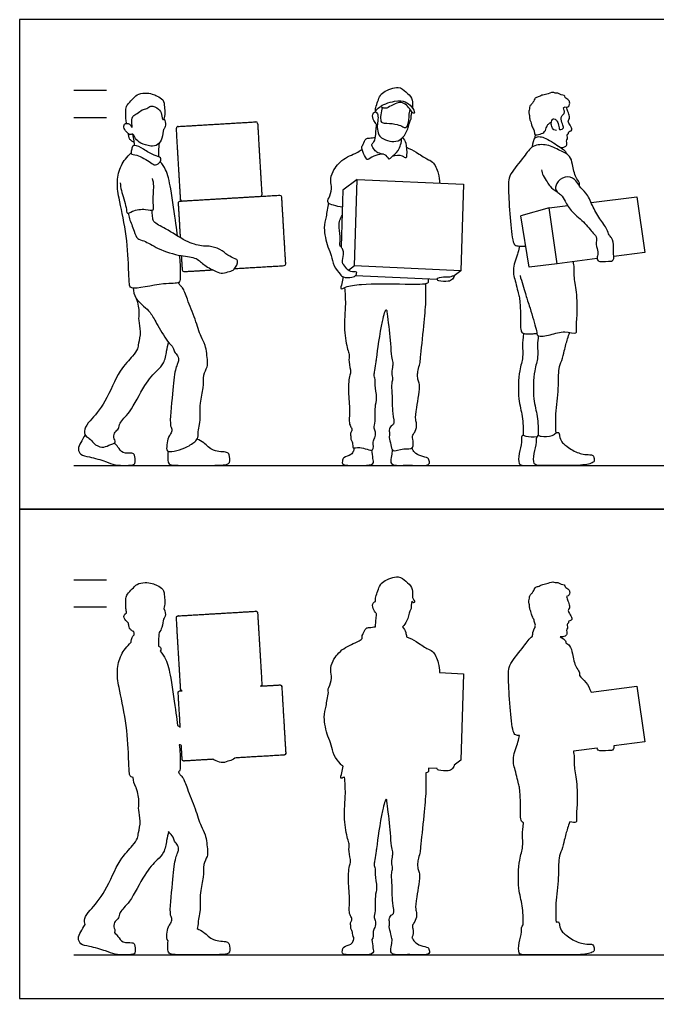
# Model space of a CAD drawing. Header units: millimetres. Extents: x 10.5 to 30.4, y -4.5 to 5.4.
# Drawn here: x 10.521 to 13.499, y 0.799 to 5.371 of the extents above; entities that cross this region are included whole.
import ezdxf

# ---------------------------------------------------------------- set-up
doc = ezdxf.new("R2010")
doc.units = ezdxf.units.MM
for name, color, linetype, true_color in [('AG-DIAGRAM', 7, 'Continuous', 0xfecc66), ('AG-GUIDE', 7, 'Continuous', 0xcccccc), ('AG-OUTLINE', 7, 'Continuous', 0x8000ff), ('AG-PEOPLE', 7, 'Continuous', 0x66ccff), ('X-VPRT', 6, 'Continuous', 0xff00ff)]:
    doc.layers.add(name, color=color, linetype=linetype, true_color=true_color)

msp = doc.modelspace()

# ---------------------------------------------------------------- linework, layer by layer
at = {"layer": 'AG-DIAGRAM'}
for p, q in [((10.7748, 3.2884), (16.3628, 3.2884)), ((10.7748, 1.0024), (16.3628, 1.0024))]:
    msp.add_line(p, q, dxfattribs=at)
at = {"layer": 'AG-GUIDE'}
for p, q in [((10.7748, 4.914), (10.9272, 4.914)), ((10.7748, 2.628), (10.9272, 2.628))]:
    msp.add_line(p, q, dxfattribs=at)
for points in [[(10.7748, 5.041), (10.9272, 5.041)], [(10.7748, 2.755), (10.9272, 2.755)]]:
    msp.add_lwpolyline(points, dxfattribs=at)
at = {"layer": 'AG-OUTLINE'}
for points in [[(12.4812, 2.3211), (12.5941, 2.3159), (12.5811, 1.9122)], [(13.1898, 2.2303), (13.4037, 2.2575), (13.4412, 1.997), (13.2955, 1.9785)], [(13.2181, 1.9686), (13.1069, 1.9545)], [(12.4702, 1.8731), (12.4308, 1.8749)], [(12.5811, 1.9122), (12.5497, 1.8882)]]:
    msp.add_lwpolyline(points, dxfattribs=at)
for points, knots in [([(12.1824, 2.6539), (12.1825, 2.659), (12.1816, 2.6689), (12.2011, 2.7278), (12.2178, 2.7483), (12.2922, 2.78), (12.3228, 2.747), (12.3568, 2.7219), (12.355, 2.6858), (12.3556, 2.6766), (12.3554, 2.6721)], [0, 0, 0, 0, 0.224619, 0.659963, 0.975731, 1.45643, 1.821722, 2.186097, 2.511573, 2.723525, 2.723525, 2.723525, 2.723525]), ([(12.9292, 2.5469), (12.9257, 2.549), (12.9262, 2.5584), (12.9203, 2.5745), (12.9102, 2.5934), (12.9095, 2.6075), (12.901, 2.6213), (12.9019, 2.6425), (12.8974, 2.6565), (12.9024, 2.6688), (12.9029, 2.6808), (12.912, 2.6911), (12.9209, 2.6994), (12.9271, 2.7208), (12.9432, 2.7225), (12.9601, 2.7335), (12.9818, 2.7344), (13.0103, 2.7485), (13.0205, 2.7403), (13.039, 2.7428), (13.0492, 2.7324), (13.0659, 2.7335), (13.0668, 2.7198), (13.0865, 2.7109), (13.0918, 2.6953), (13.0871, 2.6801), (13.0746, 2.6766)], [-9.550388, -9.550388, -9.550388, -9.550388, -9.362671, -9.114136, -8.844473, -8.628545, -8.398583, -8.130758, -7.909315, -7.702854, -7.502457, -7.293238, -7.084693, -6.824429, -6.601848, -6.346291, -6.066969, -5.750737, -5.553231, -5.313388, -5.09416, -4.879589, -4.689342, -4.429533, -4.196399, -3.942998, -3.942998, -3.942998, -3.942998]), ([(11.02, 2.6003), (11.019, 2.6072), (11.0175, 2.6201), (11.0147, 2.6685), (11.023, 2.6883), (11.0478, 2.7116), (11.0669, 2.7368), (11.1068, 2.7438), (11.1402, 2.7388), (11.1634, 2.7278), (11.1944, 2.7134), (11.1972, 2.6763), (11.2003, 2.649), (11.1973, 2.6292), (11.1951, 2.6198)], [0, 0, 0, 0, 0.300628, 0.749859, 1.057713, 1.43279, 1.801598, 2.209822, 2.590545, 2.926721, 3.292949, 3.677727, 4.029059, 4.384108, 4.384108, 4.384108, 4.384108]), ([(12.1824, 2.535), (12.1842, 2.5467), (12.1846, 2.5738), (12.1889, 2.5934), (12.1859, 2.5975), (12.1725, 2.6136), (12.1667, 2.6415), (12.1756, 2.6518), (12.1824, 2.6539)], [1.721546, 1.721546, 1.721546, 1.721546, 2.060499, 2.327925, 2.44793, 2.71551, 3.032665, 3.260838, 3.260838, 3.260838, 3.260838]), ([(12.3526, 2.655), (12.3515, 2.6469), (12.3492, 2.6379), (12.3507, 2.6205), (12.3418, 2.6081), (12.3388, 2.5844), (12.3248, 2.5527), (12.3092, 2.5341)], [-7.029898, -7.029898, -7.029898, -7.029898, -6.806454, -6.563924, -6.341502, -6.054571, -5.623113, -5.623113, -5.623113, -5.623113]), ([(12.3554, 2.6721), (12.3613, 2.6635), (12.3677, 2.6496), (12.3595, 2.6462), (12.3556, 2.6508), (12.3526, 2.655)], [-2.1631633, -2.1631633, -2.1631633, -2.1631633, -1.9063406, -1.780747, -1.6069098, -1.6069098, -1.6069098, -1.6069098]), ([(13.0746, 2.6766), (13.0758, 2.673), (13.0781, 2.6656), (13.0859, 2.6444), (13.0911, 2.6236), (13.0832, 2.6148), (13.0826, 2.6062), (13.0945, 2.5861), (13.101, 2.5759), (13.0983, 2.5633), (13.0835, 2.5637), (13.0855, 2.5528), (13.0792, 2.5501), (13.0769, 2.5413), (13.0812, 2.5285), (13.072, 2.5181), (13.0795, 2.504), (13.0691, 2.4893), (13.0529, 2.487), (13.0454, 2.4885)], [-3.490205, -3.490205, -3.490205, -3.490205, -3.297459, -3.02189, -2.761604, -2.58075, -2.420733, -2.145944, -1.94232, -1.762352, -1.570264, -1.409886, -1.273737, -1.108785, -0.904931, -0.707574, -0.497089, -0.274529, 0, 0, 0, 0]), ([(11.1951, 2.6198), (11.2009, 2.6067), (11.2049, 2.5828), (11.1895, 2.5729), (11.1888, 2.5347), (11.178, 2.5141), (11.1723, 2.5078)], [-5.627315, -5.627315, -5.627315, -5.627315, -5.228795, -4.934364, -4.465732, -4.148618, -4.148618, -4.148618, -4.148618]), ([(11.03, 2.5513), (11.0198, 2.5622), (11.0047, 2.5745), (11.008, 2.5924), (11.02, 2.6003)], [-2.1331502, -2.1331502, -2.1331502, -2.1331502, -1.6328809, -1.200698, -1.200698, -1.200698, -1.200698]), ([(11.0548, 2.5132), (11.0443, 2.5152), (11.0416, 2.523), (11.0347, 2.5235), (11.032, 2.5349), (11.0299, 2.5455), (11.03, 2.5513)], [0, 0, 0, 0, 0.258208, 0.44756, 0.704176, 1.038087, 1.038087, 1.038087, 1.038087]), ([(12.1201, 2.4796), (12.1191, 2.4932), (12.126, 2.5019), (12.1367, 2.5317), (12.1552, 2.5307), (12.1732, 2.5346), (12.1824, 2.535)], [1.403136, 1.403136, 1.403136, 1.403136, 1.661388, 1.987606, 2.234627, 2.560096, 2.560096, 2.560096, 2.560096]), ([(12.3092, 2.5341), (12.3153, 2.5264), (12.3235, 2.5168), (12.3269, 2.4962), (12.3276, 2.4889)], [0, 0, 0, 0, 0.3108873, 0.4656525, 0.4656525, 0.4656525, 0.4656525]), ([(12.9161, 2.4907), (12.9162, 2.494), (12.9166, 2.4998), (12.9209, 2.5244), (12.9289, 2.5325)], [0, 0, 0, 0, 0.1803875, 0.5044614, 0.5044614, 0.5044614, 0.5044614]), ([(12.9289, 2.5325), (12.929, 2.535), (12.9292, 2.5388), (12.9293, 2.5445), (12.9292, 2.5469)], [0, 0, 0, 0, 0.1587927, 0.2688976, 0.2688976, 0.2688976, 0.2688976]), ([(11.0412, 2.4628), (11.0411, 2.4662), (11.0442, 2.4776), (11.0461, 2.4881), (11.0552, 2.4971)], [1.651094, 1.651094, 1.651094, 1.651094, 1.9113179, 2.3058598, 2.3058598, 2.3058598, 2.3058598]), ([(11.1723, 2.5078), (11.171, 2.496), (11.1694, 2.4722), (11.1696, 2.4539), (11.17, 2.4448)], [0, 0, 0, 0, 0.3942972, 0.7389431, 0.7389431, 0.7389431, 0.7389431]), ([(11.9635, 2.2285), (11.9586, 2.2363), (11.9656, 2.2533), (11.9833, 2.2954), (11.9701, 2.3331), (11.982, 2.3797), (12.0286, 2.4382), (12.1016, 2.4642), (12.1138, 2.4751), (12.1201, 2.4796)], [0.630974, 0.630974, 0.630974, 0.630974, 0.897472, 1.289361, 1.648304, 2.037784, 2.543423, 3.046596, 3.326443, 3.326443, 3.326443, 3.326443]), ([(12.3276, 2.4889), (12.3431, 2.4818), (12.3729, 2.4684), (12.4217, 2.4313), (12.4529, 2.4254), (12.4793, 2.3658), (12.4816, 2.3365), (12.4812, 2.3211)], [0, 0, 0, 0, 0.410184, 0.849282, 1.162374, 1.602682, 1.992412, 1.992412, 1.992412, 1.992412]), ([(12.8557, 2.0275), (12.849, 2.0276), (12.8352, 2.0279), (12.8215, 2.0506), (12.8099, 2.1621), (12.8032, 2.2857), (12.8035, 2.3278), (12.8109, 2.368), (12.8767, 2.4414), (12.9004, 2.4808), (12.9161, 2.4907)], [-6.187845, -6.187845, -6.187845, -6.187845, -5.958276, -5.695505, -5.085535, -4.434541, -4.076117, -3.724892, -3.151949, -2.719565, -2.719565, -2.719565, -2.719565]), ([(13.0454, 2.4885), (13.0568, 2.4809), (13.0713, 2.4719), (13.0717, 2.4631), (13.0721, 2.4597)], [1.4339018, 1.4339018, 1.4339018, 1.4339018, 1.7482652, 1.9315762, 1.9315762, 1.9315762, 1.9315762]), ([(11.0512, 1.8312), (11.0358, 1.8353), (11.032, 1.8551), (11.03, 1.9357), (11.0207, 2.0953), (10.9842, 2.248), (10.9729, 2.3287), (10.9909, 2.4054), (11.0215, 2.4432), (11.0412, 2.4628)], [2.560984, 2.560984, 2.560984, 2.560984, 2.87723, 3.46451, 4.330162, 5.173617, 5.771689, 6.350982, 6.902474, 6.902474, 6.902474, 6.902474]), ([(11.17, 2.4448), (11.1739, 2.4432), (11.1828, 2.4379), (11.1817, 2.427), (11.1778, 2.421)], [3.5484705, 3.5484705, 3.5484705, 3.5484705, 3.6963505, 3.9628766, 3.9628766, 3.9628766, 3.9628766]), ([(13.0721, 2.4597), (13.0787, 2.4557), (13.0959, 2.4428), (13.1018, 2.4087), (13.115, 2.3471), (13.136, 2.3269), (13.1354, 2.3137), (13.1349, 2.3081)], [-1.53468, -1.53468, -1.53468, -1.53468, -1.351206, -0.987117, -0.533485, -0.234865, 0, 0, 0, 0]), ([(11.1778, 2.421), (11.1873, 2.4093), (11.2077, 2.3821), (11.2292, 2.295), (11.251, 2.1317), (11.2559, 2.0935), (11.2583, 2.074)], [-2.424803, -2.424803, -2.424803, -2.424803, -1.981239, -1.349959, -0.505359, 0, 0, 0, 0]), ([(13.1349, 2.3081), (13.1437, 2.297), (13.1677, 2.279), (13.1825, 2.2466), (13.1898, 2.2303)], [1.9330975, 1.9330975, 1.9330975, 1.9330975, 2.3199162, 2.6941651, 2.6941651, 2.6941651, 2.6941651]), ([(12.0323, 1.8836), (12.0259, 1.8862), (12.0175, 1.8968), (11.9855, 1.9345), (11.9786, 1.9847), (11.9572, 2.0227), (11.9376, 2.1144), (11.953, 2.1625), (11.9593, 2.2071), (11.9635, 2.2285)], [-2.848254, -2.848254, -2.848254, -2.848254, -2.601263, -2.20497, -1.803662, -1.419391, -0.877281, -0.463517, 0, 0, 0, 0]), ([(12.8733, 1.62), (12.87, 1.6213), (12.8583, 1.6304), (12.8611, 1.695), (12.8581, 1.7486), (12.8552, 1.7869), (12.8526, 1.7967), (12.8339, 1.8696), (12.8199, 1.9219), (12.8494, 1.9964), (12.8532, 2.0171), (12.8557, 2.0275)], [-3.310418, -3.310418, -3.310418, -3.310418, -3.174175, -2.713161, -2.265065, -1.931998, -1.744474, -1.264613, -0.81905, -0.324727, 0, 0, 0, 0]), ([(11.2667, 1.9843), (11.2683, 1.9698), (11.2709, 1.9425), (11.2711, 1.8798), (11.2698, 1.8615), (11.2634, 1.8571)], [0, 0, 0, 0, 0.443399, 0.974308, 1.282001, 1.282001, 1.282001, 1.282001]), ([(11.276, 1.9826), (11.2757, 1.9827), (11.2727, 1.9832), (11.2696, 1.9838), (11.2667, 1.9843)], [-2.90601864, -2.90601864, -2.90601864, -2.90601864, -2.9009815, -2.84401242, -2.84401242, -2.84401242, -2.84401242]), ([(13.2955, 1.9785), (13.2957, 1.9721), (13.2949, 1.9564), (13.2702, 1.9576), (13.222, 1.952), (13.2182, 1.9647), (13.2181, 1.9686)], [5.1048681, 5.1048681, 5.1048681, 5.1048681, 5.2701233, 5.5509567, 5.9474592, 6.0955393, 6.0955393, 6.0955393, 6.0955393]), ([(11.5257, 1.9222), (11.5166, 1.9124), (11.5013, 1.9108), (11.4679, 1.8963), (11.4468, 1.9057), (11.4292, 1.9136), (11.4239, 1.9161)], [-5.553216, -5.553216, -5.553216, -5.553216, -5.216074, -4.825393, -4.445268, -4.289681, -4.289681, -4.289681, -4.289681]), ([(13.1069, 1.9545), (13.1086, 1.945), (13.1119, 1.9251), (13.1086, 1.8854), (13.1251, 1.811), (13.126, 1.7083), (13.1191, 1.6462), (13.1248, 1.6178), (13.1027, 1.6216), (13.0898, 1.6236)], [-5.857366, -5.857366, -5.857366, -5.857366, -5.549976, -5.197141, -4.696743, -4.104871, -3.647467, -3.39504, -3.130821, -3.130821, -3.130821, -3.130821]), ([(12.0383, 1.833), (12.0303, 1.8295), (12.0158, 1.8223), (12.0274, 1.8553), (12.0297, 1.8732), (12.0323, 1.8836)], [-0.8319903, -0.8319903, -0.8319903, -0.8319903, -0.6052577, -0.3241896, 0, 0, 0, 0]), ([(12.4308, 1.8749), (12.4313, 1.8711), (12.4299, 1.8636), (12.4302, 1.8559), (12.4222, 1.8532), (12.4177, 1.8523)], [-3.1422522, -3.1422522, -3.1422522, -3.1422522, -2.9480219, -2.7841715, -2.6670281, -2.6670281, -2.6670281, -2.6670281]), ([(12.5497, 1.8882), (12.5515, 1.8861), (12.5412, 1.8693), (12.5237, 1.8602), (12.4796, 1.862), (12.469, 1.8703), (12.4702, 1.8731)], [-1.077579, -1.077579, -1.077579, -1.077579, -0.840443, -0.570658, -0.190216, 0, 0, 0, 0]), ([(11.0657, 1.7832), (11.0652, 1.7842), (11.0561, 1.7991), (11.0525, 1.8156), (11.0512, 1.8312)], [-0.4817827, -0.4817827, -0.4817827, -0.4817827, -0.4516825, 0, 0, 0, 0]), ([(11.2634, 1.8571), (11.2654, 1.8523), (11.2703, 1.842), (11.2858, 1.8326), (11.3047, 1.7734), (11.3422, 1.6883), (11.3653, 1.6037), (11.3911, 1.5675), (11.3988, 1.4896), (11.3992, 1.4627), (11.375, 1.4234), (11.3831, 1.3632), (11.3597, 1.2965), (11.3676, 1.2041), (11.3529, 1.1716), (11.3553, 1.1429), (11.3499, 1.1258)], [-15.816882, -15.816882, -15.816882, -15.816882, -15.551874, -15.28437, -14.775402, -14.105143, -13.48876, -13.03423, -12.457624, -12.106932, -11.67593, -11.163933, -10.591696, -9.97153, -9.569711, -9.16677, -9.16677, -9.16677, -9.16677]), ([(12.0823, 1.0843), (12.0754, 1.0894), (12.0781, 1.1105), (12.0669, 1.121), (12.0678, 1.1396), (12.065, 1.1562), (12.0763, 1.1677), (12.0674, 1.1819), (12.0577, 1.2024), (12.0643, 1.2526), (12.0554, 1.3324), (12.0575, 1.418), (12.0708, 1.4374), (12.0551, 1.4862), (12.0628, 1.5212), (12.0503, 1.5472), (12.0325, 1.6396), (12.0452, 1.7563), (12.0403, 1.8077), (12.0383, 1.833)], [-6.138081, -6.138081, -6.138081, -6.138081, -5.860301, -5.63608, -5.393562, -5.15899, -4.949272, -4.731557, -4.462858, -4.06386, -3.523691, -3.00006, -2.731008, -2.331118, -1.990679, -1.694936, -1.14093, -0.505338, 0, 0, 0, 0]), ([(12.4177, 1.8523), (12.4187, 1.8243), (12.4193, 1.7652), (12.409, 1.659), (12.3938, 1.5095), (12.3909, 1.4795), (12.3807, 1.4473), (12.3788, 1.425), (12.3802, 1.3989), (12.3946, 1.3809), (12.3743, 1.2724), (12.3681, 1.2182), (12.3771, 1.1963), (12.3717, 1.1622), (12.3546, 1.1446), (12.3566, 1.1265), (12.3615, 1.0947), (12.3524, 1.0843)], [-24.602984, -24.602984, -24.602984, -24.602984, -24.074223, -23.45512, -22.756475, -22.43666, -22.115128, -21.83503, -21.554933, -21.291086, -20.690132, -20.25641, -19.987732, -19.657642, -19.38433, -19.135863, -18.776135, -18.776135, -18.776135, -18.776135]), ([(10.8275, 1.1439), (10.8238, 1.1513), (10.8218, 1.178), (10.8524, 1.2138), (10.9253, 1.2956), (10.9829, 1.4493), (11.0486, 1.5088), (11.0731, 1.5468), (11.0754, 1.5739), (11.0893, 1.6285), (11.0734, 1.6778), (11.0802, 1.715), (11.0753, 1.7469), (11.0696, 1.7713), (11.0657, 1.7832)], [-5.642099, -5.642099, -5.642099, -5.642099, -5.327866, -4.884347, -4.204782, -3.461491, -2.854651, -2.43879, -2.104929, -1.624053, -1.156321, -0.764885, -0.398402, 0, 0, 0, 0]), ([(12.2611, 1.0752), (12.257, 1.0803), (12.2563, 1.103), (12.2444, 1.1321), (12.2504, 1.1492), (12.2447, 1.1676), (12.2533, 1.1898), (12.2738, 1.1932), (12.2594, 1.2501), (12.2618, 1.3358), (12.2553, 1.3846), (12.2657, 1.4064), (12.256, 1.4355), (12.2636, 1.4662), (12.2646, 1.4838), (12.2541, 1.5144), (12.2551, 1.5733), (12.2394, 1.689), (12.2346, 1.7471), (12.2106, 1.6688), (12.1881, 1.5067), (12.1864, 1.4892), (12.181, 1.446), (12.1742, 1.4262), (12.1829, 1.4038), (12.179, 1.3775), (12.1925, 1.3162), (12.1784, 1.2764), (12.1852, 1.2098), (12.1725, 1.1777), (12.1856, 1.1586), (12.1809, 1.1293), (12.1681, 1.1143), (12.1763, 1.0808), (12.1653, 1.0741)], [-17.994752, -17.994752, -17.994752, -17.994752, -17.73717, -17.401218, -17.167562, -16.919535, -16.653985, -16.438819, -16.033009, -15.47791, -15.082538, -14.816417, -14.505355, -14.184973, -13.946803, -13.638731, -13.189434, -12.54294, -12.215607, -11.782709, -11.030958, -10.768725, -10.40348, -10.136002, -9.872022, -9.573441, -9.128626, -8.745214, -8.279957, -7.953777, -7.693516, -7.395895, -7.131479, -6.78722, -6.78722, -6.78722, -6.78722]), ([(12.8731, 1.143), (12.8733, 1.1726), (12.8713, 1.2343), (12.8467, 1.3111), (12.851, 1.4459), (12.8744, 1.5048), (12.8676, 1.5638), (12.8715, 1.5934), (12.8733, 1.62)], [-2.989988, -2.989988, -2.989988, -2.989988, -2.450858, -1.926149, -1.270212, -0.810623, -0.383596, 0, 0, 0, 0]), ([(13.0898, 1.6236), (13.0831, 1.6051), (13.0714, 1.567), (13.065, 1.5391), (13.0532, 1.4911), (13.0358, 1.4541), (13.0399, 1.3597), (13.0223, 1.2448), (13.0245, 1.1847), (13.0259, 1.1549)], [-3.224866, -3.224866, -3.224866, -3.224866, -2.785217, -2.470098, -2.079989, -1.715108, -1.166666, -0.541844, 0, 0, 0, 0]), ([(11.2157, 1.5791), (11.2134, 1.5649), (11.2072, 1.5377), (11.1978, 1.4778), (11.1614, 1.4457), (11.1018, 1.3829), (11.0403, 1.2478), (10.9862, 1.2054), (10.986, 1.1733), (10.9656, 1.1606), (10.9564, 1.1339), (10.9688, 1.1176), (10.9637, 1.1078)], [-11.980376, -11.980376, -11.980376, -11.980376, -11.545771, -11.046732, -10.596857, -9.983195, -9.272382, -8.741874, -8.400928, -8.092446, -7.756525, -7.441405, -7.441405, -7.441405, -7.441405]), ([(11.2153, 1.0683), (11.2058, 1.0757), (11.2089, 1.1003), (11.2133, 1.134), (11.2265, 1.1485), (11.2355, 1.1705), (11.2181, 1.1895), (11.2368, 1.3408), (11.2447, 1.4432), (11.2563, 1.4735), (11.2645, 1.4904), (11.2614, 1.5162), (11.242, 1.5327), (11.2397, 1.5547), (11.225, 1.5681), (11.2157, 1.5791)], [-7.694257, -7.694257, -7.694257, -7.694257, -7.338389, -6.941891, -6.646509, -6.348142, -6.046398, -5.236978, -4.535564, -4.178702, -3.898268, -3.570391, -3.242413, -2.941208, -2.568349, -2.568349, -2.568349, -2.568349]), ([(10.9637, 1.1078), (10.9689, 1.1013), (10.9808, 1.0899), (11.0009, 1.0556), (11.0449, 1.0625), (11.0603, 1.0526), (11.0606, 1.019), (11.0589, 1.0041), (11.0152, 1.0028), (10.9651, 1.0032), (10.9235, 1.0221), (10.849, 1.0436), (10.8045, 1.0485), (10.791, 1.0809), (10.8063, 1.1103), (10.8191, 1.1334), (10.8275, 1.1439)], [-5.398779, -5.398779, -5.398779, -5.398779, -5.0731, -4.684318, -4.27454, -4.019372, -3.653292, -3.43065, -3.028197, -2.561129, -2.118782, -1.54304, -1.119727, -0.778864, -0.412873, 0, 0, 0, 0]), ([(12.9415, 1.003), (12.9364, 1.0029), (12.9052, 1.0029), (12.8744, 1.001), (12.8482, 1.0086), (12.8529, 1.0612), (12.8671, 1.107), (12.8634, 1.1352), (12.8731, 1.143)], [-8.790922, -8.790922, -8.790922, -8.790922, -8.704725, -8.244159, -7.973014, -7.54793, -7.092913, -6.757565, -6.757565, -6.757565, -6.757565]), ([(13.0259, 1.1549), (13.0298, 1.1572), (13.0401, 1.1597), (13.0414, 1.1403), (13.0514, 1.1116), (13.0607, 1.1051), (13.0974, 1.0733), (13.15, 1.0533), (13.182, 1.053), (13.2006, 1.0522), (13.2058, 1.0296), (13.2012, 1.0129), (13.1356, 0.9991), (12.9998, 1.0045), (12.9545, 1.0016), (12.9415, 1.003)], [-5.864267, -5.864267, -5.864267, -5.864267, -5.670488, -5.43943, -5.12588, -4.934477, -4.544599, -4.105446, -3.783876, -3.559353, -3.304873, -3.085278, -2.641005, -1.95373, -1.528622, -1.528622, -1.528622, -1.528622]), ([(11.3499, 1.1258), (11.3608, 1.1204), (11.3842, 1.1106), (11.4209, 1.0646), (11.489, 1.0677), (11.5009, 1.0542), (11.5081, 1.0097), (11.4668, 1.003), (11.3827, 1.0031), (11.2524, 1.0022), (11.2163, 1.0063), (11.2123, 1.0341), (11.2124, 1.0568), (11.2153, 1.0683)], [-4.882903, -4.882903, -4.882903, -4.882903, -4.484973, -3.988352, -3.471007, -3.20612, -2.822723, -2.456001, -1.828164, -1.065691, -0.708245, -0.39219, 0, 0, 0, 0]), ([(12.1653, 1.0741), (12.1685, 1.0613), (12.1696, 1.0365), (12.1782, 1.0058), (12.1228, 1.0019), (12.0462, 1.0018), (12.0262, 1.0082), (12.0286, 1.0234), (12.0311, 1.0434), (12.0714, 1.0491), (12.0797, 1.0697), (12.0821, 1.0794), (12.0823, 1.0843)], [-3.050913, -3.050913, -3.050913, -3.050913, -2.69064, -2.417701, -2.030144, -1.532595, -1.257052, -1.057193, -0.819879, -0.475978, -0.218771, 0, 0, 0, 0]), ([(12.3524, 1.0843), (12.3555, 1.0765), (12.3646, 1.061), (12.3921, 1.0452), (12.428, 1.039), (12.4324, 1.0298), (12.4442, 0.9965), (12.3388, 1.0071), (12.2764, 0.9997), (12.2495, 1.0132), (12.2586, 1.049), (12.2596, 1.0661), (12.2611, 1.0752)], [-3.314781, -3.314781, -3.314781, -3.314781, -3.028056, -2.700876, -2.367919, -2.187175, -1.921202, -1.37878, -0.906477, -0.625363, -0.300377, 0, 0, 0, 0])]:
    msp.add_open_spline(points, degree=3, knots=knots, dxfattribs=at)
for points, weights, knots in [([(11.2799, 2.2364), (11.2733, 2.2373), (11.2729, 2.244), (11.263, 2.4107), (11.2531, 2.5775), (11.2526, 2.5855), (11.2606, 2.586), (11.4422, 2.5968), (11.6238, 2.6076), (11.6318, 2.6081), (11.6323, 2.6001), (11.6422, 2.4333), (11.6522, 2.2665)], [0.935929608385, 0.743718433538, 1, 1, 1, 0.707106781187, 1, 1, 1, 0.707106781187, 1, 1, 1], [1.642999, 1.642999, 1.642999, 1.690928, 1.690928, 3.142883, 3.142883, 3.197659, 3.197659, 4.779035, 4.779035, 4.833811, 4.833811, 6.285766, 6.285766, 6.285766]), ([(11.6461, 2.2582), (11.6914, 2.2608), (11.7366, 2.2635), (11.7447, 2.264), (11.7451, 2.256), (11.7544, 2.1002), (11.7637, 1.9444), (11.7641, 1.9364), (11.7561, 1.9359), (11.6409, 1.9291), (11.5257, 1.9222)], [1, 1, 1, 0.707106781187, 1, 1, 1, 0.707106781187, 1, 1, 1], [-3.95109, -3.95109, -3.95109, -3.556866, -3.556866, -3.50209, -3.50209, -2.145531, -2.145531, -2.090755, -2.090755, -1.087709, -1.087709, -1.087709]), ([(11.271, 2.0664), (11.2662, 2.1468), (11.2614, 2.2272), (11.261, 2.2352), (11.269, 2.2357), (11.2744, 2.236), (11.2799, 2.2364)], [1, 1, 1, 0.707106781187, 1, 1, 1], [-6.3476376, -6.3476376, -6.3476376, -5.647621, -5.647621, -5.5928454, -5.5928454, -5.5451577, -5.5451577, -5.5451577]), ([(11.4239, 1.9161), (11.3562, 1.9121), (11.2885, 1.9081), (11.2805, 1.9076), (11.28, 1.9156), (11.278, 1.9491), (11.276, 1.9826)], [1, 1, 1, 0.707106781187, 1, 1, 1], [-7.6483677, -7.6483677, -7.6483677, -7.058956, -7.058956, -7.0041804, -7.0041804, -6.7125061, -6.7125061, -6.7125061])]:
    msp.add_rational_spline(points, weights, degree=2, knots=knots, dxfattribs=at)
for points in [[(11.0552, 2.4971), (11.0553, 2.5025), (11.0552, 2.5076), (11.0548, 2.5132)], [(11.2583, 2.074), (11.2625, 2.0714), (11.2668, 2.0689), (11.271, 2.0664)]]:
    msp.add_open_spline(points, degree=3, dxfattribs=at)
msp.add_rational_spline([(11.6522, 2.2665), (11.6526, 2.2599), (11.6461, 2.2582)], [1, 0.743718433538, 0.935929608385], degree=2, dxfattribs=at)
at = {"layer": 'AG-PEOPLE'}
for points in [[(12.0971, 4.6248), (12.0303, 4.5737)], [(12.0303, 4.5737), (12.0218, 4.3094)], [(13.1898, 4.5163), (13.4037, 4.5435), (13.4412, 4.283), (13.2955, 4.2645)], [(12.9937, 4.4913), (12.8611, 4.455)], [(13.2181, 4.2546), (13.0312, 4.2308), (12.9937, 4.4913), (13.0807, 4.5024)], [(13.0312, 4.2308), (12.8999, 4.2141), (12.8611, 4.455)], [(12.0841, 4.221), (12.0564, 4.1998)], [(12.09, 4.1766), (12.4702, 4.1591)], [(12.5811, 4.1982), (12.5497, 4.1742)]]:
    msp.add_lwpolyline(points, dxfattribs=at)
msp.add_lwpolyline([(12.0841, 4.221), (12.0971, 4.6248), (12.5941, 4.6019), (12.5811, 4.1982)], close=True, dxfattribs=at)
for centre, start, end in [((11.6243, 4.8856), 3.4052, 93.4052), ((11.2611, 4.864), 93.4052, 183.4052), ((11.2809, 4.5305), 183.4052, 273.4052), ((11.6442, 4.5521), 273.4052, 3.4052), ((11.7371, 4.5415), 3.4052, 93.4052), ((11.2694, 4.5137), 93.4052, 183.4052), ((11.7557, 4.2299), 273.4052, 3.4052), ((11.288, 4.2021), 183.4052, 273.4052)]:
    msp.add_arc(centre, 0.00802, start, end, dxfattribs=at)
for points, knots in [([(12.1824, 4.9399), (12.1825, 4.945), (12.1816, 4.9549), (12.2011, 5.0138), (12.2178, 5.0343), (12.2922, 5.066), (12.3228, 5.033), (12.3568, 5.0079), (12.355, 4.9718), (12.3556, 4.9626), (12.3554, 4.9581)], [0, 0, 0, 0, 0.224619, 0.659963, 0.975731, 1.45643, 1.821722, 2.186097, 2.511573, 2.723525, 2.723525, 2.723525, 2.723525]), ([(13.0288, 4.8531), (13.0242, 4.8532), (13.0139, 4.8552), (13.004, 4.872), (13.0026, 4.8926), (13.0079, 4.9052), (13.0165, 4.9093), (13.0269, 4.9038), (13.0345, 4.8916), (13.041, 4.8673), (13.0397, 4.8557), (13.0488, 4.859), (13.0596, 4.8606), (13.0615, 4.8701), (13.0517, 4.8892), (13.0475, 4.922), (13.066, 4.93), (13.065, 4.9472), (13.0602, 4.9582), (13.0645, 4.9653), (13.0848, 4.9585), (13.0918, 4.9813), (13.0865, 4.9969), (13.0668, 5.0058), (13.0659, 5.0195), (13.0492, 5.0184), (13.039, 5.0288), (13.0205, 5.0263), (13.0103, 5.0345), (12.9818, 5.0204), (12.9601, 5.0195), (12.9432, 5.0085), (12.9271, 5.0068), (12.9209, 4.9854), (12.912, 4.9771), (12.9029, 4.9668), (12.9024, 4.9548), (12.8974, 4.9425), (12.9019, 4.9285), (12.901, 4.9073), (12.9095, 4.8935), (12.9102, 4.8794), (12.9203, 4.8605), (12.9262, 4.8444), (12.9254, 4.8289), (12.9532, 4.8367), (12.9755, 4.8448), (12.9814, 4.8714), (12.9896, 4.8834), (12.999, 4.8905), (13.004, 4.893)], [0, 0, 0, 0, 0.213255, 0.458007, 0.718631, 0.923064, 1.08518, 1.26772, 1.487766, 1.780013, 1.945729, 2.099089, 2.284203, 2.43705, 2.70556, 3.020787, 3.250441, 3.473494, 3.669764, 3.804726, 4.039194, 4.287377, 4.515711, 4.77017, 4.9565, 5.166653, 5.381367, 5.616272, 5.809711, 6.119432, 6.393003, 6.643298, 6.861296, 7.116202, 7.320452, 7.525364, 7.721634, 7.923845, 8.140728, 8.403038, 8.628266, 8.839748, 9.103859, 9.347277, 9.531129, 9.808119, 10.090624, 10.373866, 10.593912, 10.828292, 10.828292, 10.828292, 10.828292]), ([(11.02, 4.8863), (11.019, 4.8932), (11.0175, 4.9061), (11.0147, 4.9545), (11.023, 4.9743), (11.0478, 4.9976), (11.0669, 5.0228), (11.1068, 5.0298), (11.1402, 5.0248), (11.1634, 5.0138), (11.1944, 4.9994), (11.1972, 4.9623), (11.2003, 4.935), (11.1973, 4.9152), (11.1951, 4.9058)], [0, 0, 0, 0, 0.300628, 0.749859, 1.057713, 1.43279, 1.801598, 2.209822, 2.590545, 2.926721, 3.292949, 3.677727, 4.029059, 4.384108, 4.384108, 4.384108, 4.384108]), ([(12.2075, 4.9658), (12.207, 4.9635), (12.2171, 4.9604), (12.2304, 4.9533), (12.257, 4.9702), (12.3113, 4.9966), (12.3488, 4.9471), (12.3587, 4.9318), (12.3686, 4.936), (12.3512, 4.9687), (12.3211, 4.9896), (12.2776, 4.9963), (12.2088, 4.972), (12.2075, 4.9658)], [0, 0, 0, 0, 0.177624, 0.394882, 0.706914, 1.126587, 1.551309, 1.780747, 1.906341, 2.227303, 2.574124, 2.97608, 3.452371, 3.452371, 3.452371, 3.452371]), ([(11.0498, 4.9182), (11.0444, 4.9101), (11.044, 4.8866), (11.0487, 4.8593), (11.0351, 4.8857), (11.0213, 4.887), (11.0092, 4.8844), (11.0047, 4.8605), (11.0256, 4.8436), (11.034, 4.8309), (11.0519, 4.8407), (11.0612, 4.813), (11.0856, 4.792), (11.1326, 4.7776), (11.1673, 4.7831), (11.1888, 4.8161), (11.1895, 4.8589), (11.2049, 4.8688), (11.1997, 4.8994), (11.1954, 4.9078), (11.187, 4.8999), (11.1857, 4.9321), (11.1731, 4.955), (11.133, 4.9739), (11.1168, 4.9536), (11.0914, 4.9523), (11.0715, 4.9307), (11.0543, 4.9251), (11.0498, 4.9182)], [0, 0, 0, 0, 0.389769, 0.651747, 0.93485, 1.180667, 1.392883, 1.684819, 2.022748, 2.260697, 2.503584, 2.82019, 3.199699, 3.657565, 4.031785, 4.431784, 4.850248, 5.11316, 5.469018, 5.641938, 5.789259, 6.114465, 6.472132, 6.875688, 7.181863, 7.501025, 7.852777, 8.181513, 8.181513, 8.181513, 8.181513]), ([(12.2465, 4.7189), (12.2415, 4.7272), (12.2294, 4.7443), (12.1911, 4.7454), (12.1798, 4.7627), (12.1602, 4.7848), (12.1739, 4.7977), (12.1841, 4.8148), (12.1842, 4.8582), (12.1889, 4.8794), (12.1859, 4.8835), (12.1725, 4.8996), (12.1667, 4.9275), (12.1783, 4.941), (12.189, 4.9393), (12.197, 4.9194), (12.1914, 4.8891), (12.1902, 4.8599), (12.1993, 4.8214), (12.2391, 4.8054), (12.2795, 4.7974), (12.3174, 4.8218), (12.3388, 4.8704), (12.3418, 4.8941), (12.3507, 4.9065), (12.3492, 4.9239), (12.3515, 4.9329), (12.3526, 4.941)], [0, 0, 0, 0, 0.308651, 0.64299, 0.904384, 1.191655, 1.408474, 1.663865, 2.04663, 2.303113, 2.418208, 2.674839, 2.979016, 3.197853, 3.359262, 3.608212, 3.926709, 4.240949, 4.582944, 4.94641, 5.306396, 5.676826, 6.09181, 6.367786, 6.581716, 6.814985, 7.029898, 7.029898, 7.029898, 7.029898]), ([(12.1824, 4.9399), (12.1836, 4.9431), (12.1857, 4.9498), (12.1993, 4.9623), (12.2075, 4.9658)], [0, 0, 0, 0, 0.1830295, 0.47798, 0.47798, 0.47798, 0.47798]), ([(12.2155, 4.9605), (12.2114, 4.9498), (12.2065, 4.929), (12.206, 4.8961), (12.2144, 4.8886), (12.2377, 4.887), (12.2849, 4.8838), (12.3093, 4.8711), (12.3239, 4.8637), (12.3336, 4.8763), (12.3393, 4.9009), (12.3395, 4.9234), (12.3423, 4.9406), (12.3444, 4.9524)], [0, 0, 0, 0, 0.336388, 0.653007, 0.822221, 1.091944, 1.491565, 1.796157, 2.003023, 2.206929, 2.495413, 2.770667, 3.061799, 3.061799, 3.061799, 3.061799]), ([(13.0454, 4.7745), (13.0529, 4.773), (13.0691, 4.7753), (13.0795, 4.79), (13.072, 4.8041), (13.0812, 4.8145), (13.0769, 4.8273), (13.0792, 4.8361), (13.0855, 4.8388), (13.0835, 4.8497), (13.0983, 4.8493), (13.101, 4.8619), (13.0945, 4.8721), (13.0826, 4.8922), (13.0832, 4.9008), (13.0911, 4.9096), (13.0859, 4.9304), (13.0781, 4.9516), (13.0758, 4.959), (13.0746, 4.9626)], [0, 0, 0, 0, 0.274529, 0.497089, 0.707574, 0.904931, 1.108785, 1.273737, 1.409886, 1.570264, 1.762352, 1.94232, 2.145944, 2.420733, 2.58075, 2.761604, 3.02189, 3.297459, 3.490205, 3.490205, 3.490205, 3.490205]), ([(11.0548, 4.7992), (11.0443, 4.8012), (11.0416, 4.809), (11.0347, 4.8095), (11.032, 4.8209), (11.0299, 4.8315), (11.03, 4.8373)], [0, 0, 0, 0, 0.258208, 0.44756, 0.704176, 1.038087, 1.038087, 1.038087, 1.038087]), ([(11.0481, 4.8356), (11.0511, 4.8255), (11.055, 4.8047), (11.0553, 4.7903), (11.0552, 4.7831)], [0, 0, 0, 0, 0.3703801, 0.6768852, 0.6768852, 0.6768852, 0.6768852]), ([(12.2208, 4.742), (12.2087, 4.7422), (12.1854, 4.7404), (12.153, 4.7207), (12.1431, 4.7143), (12.1313, 4.7367), (12.1145, 4.7735), (12.126, 4.7879), (12.1367, 4.8177), (12.1552, 4.8167), (12.1732, 4.8206), (12.1824, 4.821)], [0, 0, 0, 0, 0.345567, 0.693876, 0.856474, 1.125543, 1.484676, 1.724727, 2.027954, 2.257565, 2.560096, 2.560096, 2.560096, 2.560096]), ([(12.2465, 4.7189), (12.2507, 4.7228), (12.2588, 4.7316), (12.2944, 4.758), (12.3043, 4.7966), (12.3049, 4.8161)], [0, 0, 0, 0, 0.237123, 0.606755, 1.0442, 1.0442, 1.0442, 1.0442]), ([(12.3092, 4.8201), (12.3153, 4.8124), (12.3283, 4.7972), (12.3295, 4.7413), (12.3263, 4.7197), (12.3088, 4.7389), (12.2755, 4.7371), (12.26, 4.7316)], [0, 0, 0, 0, 0.310887, 0.74145, 0.954288, 1.191997, 1.594661, 1.594661, 1.594661, 1.594661]), ([(12.9161, 4.7767), (12.9182, 4.7951), (12.9247, 4.8322), (12.9832, 4.819), (13.0413, 4.7763), (13.0713, 4.758), (13.0717, 4.7491), (13.0721, 4.7457)], [0, 0, 0, 0, 0.378107, 0.81624, 1.373662, 1.729383, 1.931576, 1.931576, 1.931576, 1.931576]), ([(12.9289, 4.8185), (12.929, 4.821), (12.9292, 4.8248), (12.9293, 4.8305), (12.9292, 4.8329)], [0, 0, 0, 0, 0.1587927, 0.2688976, 0.2688976, 0.2688976, 0.2688976]), ([(11.1778, 4.707), (11.1729, 4.6994), (11.1538, 4.6876), (11.1315, 4.7052), (11.0692, 4.7427), (11.0377, 4.7404), (11.044, 4.7622), (11.047, 4.7791), (11.0602, 4.7874), (11.1028, 4.7653), (11.1436, 4.7361), (11.1834, 4.7299), (11.1817, 4.713), (11.1778, 4.707)], [0, 0, 0, 0, 0.335254, 0.649801, 1.214605, 1.587596, 1.845727, 2.140822, 2.375678, 2.813875, 3.32184, 3.69635, 3.962877, 3.962877, 3.962877, 3.962877]), ([(11.1723, 4.7938), (11.171, 4.782), (11.1694, 4.7582), (11.1696, 4.7399), (11.17, 4.7308)], [0, 0, 0, 0, 0.3942972, 0.7389431, 0.7389431, 0.7389431, 0.7389431]), ([(12.0278, 4.4955), (12.014, 4.4962), (11.9896, 4.5027), (11.9553, 4.5142), (11.9656, 4.5393), (11.9833, 4.5814), (11.9701, 4.6191), (11.982, 4.6657), (12.0286, 4.7242), (12.1016, 4.7502), (12.1138, 4.7611), (12.1201, 4.7656)], [0, 0, 0, 0, 0.367884, 0.676757, 0.938728, 1.323961, 1.676807, 2.059672, 2.556723, 3.051349, 3.326443, 3.326443, 3.326443, 3.326443]), ([(12.3276, 4.7749), (12.3431, 4.7678), (12.3729, 4.7544), (12.4217, 4.7173), (12.4529, 4.7114), (12.4793, 4.6518), (12.4816, 4.6225), (12.4812, 4.6071)], [0, 0, 0, 0, 0.410184, 0.849282, 1.162374, 1.602682, 1.992412, 1.992412, 1.992412, 1.992412]), ([(13.1349, 4.5941), (13.1354, 4.5997), (13.136, 4.6129), (13.115, 4.6331), (13.1018, 4.6947), (13.0946, 4.7367), (13.0422, 4.7603), (12.9864, 4.7901), (12.9124, 4.7871), (12.8783, 4.7291), (12.8109, 4.654), (12.8035, 4.6138), (12.8032, 4.5717), (12.8099, 4.4481), (12.8215, 4.3366), (12.8356, 4.3133), (12.8592, 4.3138), (12.8754, 4.3128), (12.8839, 4.3133)], [0, 0, 0, 0, 0.234865, 0.533485, 0.987117, 1.351206, 1.764732, 2.229207, 2.687491, 3.151949, 3.724892, 4.076117, 4.434541, 5.085535, 5.695505, 5.958276, 6.219669, 6.508409, 6.508409, 6.508409, 6.508409]), ([(11.2667, 4.2703), (11.2683, 4.2558), (11.2709, 4.2285), (11.2711, 4.1658), (11.2689, 4.1351), (11.1913, 4.1451), (11.0392, 4.1034), (11.032, 4.1411), (11.03, 4.2217), (11.0207, 4.3813), (10.9842, 4.534), (10.9729, 4.6147), (10.9909, 4.6914), (11.0215, 4.7292), (11.0412, 4.7488)], [0, 0, 0, 0, 0.436017, 0.958088, 1.260658, 1.822105, 2.626433, 2.937912, 3.516338, 4.36894, 5.19968, 5.788736, 6.359296, 6.902474, 6.902474, 6.902474, 6.902474]), ([(11.2583, 4.36), (11.2559, 4.3795), (11.251, 4.4177), (11.2292, 4.581), (11.2077, 4.6681), (11.1873, 4.6953), (11.1778, 4.707)], [0, 0, 0, 0, 0.505359, 1.349959, 1.981239, 2.424803, 2.424803, 2.424803, 2.424803]), ([(12.9577, 4.6698), (12.9594, 4.6605), (12.9638, 4.642), (12.9853, 4.613), (12.9965, 4.5918), (13.0188, 4.5732), (13.0312, 4.5666)], [0, 0, 0, 0, 0.305857, 0.642869, 0.927803, 1.299012, 1.299012, 1.299012, 1.299012]), ([(10.991, 4.609), (10.9923, 4.5968), (10.9934, 4.5728), (11.0204, 4.4982), (11.0202, 4.4583), (11.0506, 4.4808), (11.1061, 4.4892), (11.1526, 4.4734), (11.1405, 4.5188), (11.1506, 4.594), (11.1444, 4.6176), (11.142, 4.6295)], [0, 0, 0, 0, 0.400478, 0.996983, 1.343819, 1.675606, 2.19262, 2.581827, 2.958881, 3.542307, 3.940912, 3.940912, 3.940912, 3.940912]), ([(13.0506, 4.5512), (13.0455, 4.5563), (13.0337, 4.562), (13.0198, 4.5806), (13.0309, 4.6197), (13.0811, 4.6459), (13.1222, 4.6194), (13.1336, 4.5906), (13.1708, 4.5627), (13.1951, 4.5017), (13.227, 4.4414), (13.2654, 4.3945), (13.2711, 4.3644), (13.2888, 4.3535), (13.2971, 4.309), (13.2918, 4.2882), (13.3002, 4.2421), (13.2702, 4.2436), (13.2166, 4.2374), (13.2181, 4.2636), (13.2242, 4.2875), (13.2096, 4.3188), (13.2185, 4.3571), (13.1998, 4.3701), (13.162, 4.4236), (13.0998, 4.4694), (13.0692, 4.521), (13.0571, 4.5447), (13.0506, 4.5512)], [0, 0, 0, 0, 0.256313, 0.513308, 0.857042, 1.264208, 1.637825, 1.951153, 2.328795, 2.790921, 3.273869, 3.716954, 4.01618, 4.265366, 4.633368, 4.922593, 5.270123, 5.550957, 5.947459, 6.188163, 6.471419, 6.808861, 7.142737, 7.369089, 7.837298, 8.354389, 8.795446, 9.126774, 9.126774, 9.126774, 9.126774]), ([(11.0284, 4.4666), (11.03, 4.458), (11.0326, 4.4407), (11.0568, 4.3841), (11.0681, 4.3439), (11.1055, 4.34), (11.1682, 4.2969), (11.2724, 4.265), (11.3477, 4.2624), (11.3829, 4.2206), (11.4383, 4.1954), (11.4679, 4.1823), (11.5013, 4.1968), (11.5257, 4.1994), (11.5458, 4.2468), (11.5254, 4.2538), (11.4908, 4.2699), (11.4593, 4.3011), (11.4053, 4.3146), (11.3695, 4.3112), (11.2922, 4.3348), (11.2086, 4.3942), (11.1426, 4.4226), (11.1429, 4.4518), (11.1394, 4.471), (11.1393, 4.4807)], [0, 0, 0, 0, 0.336904, 0.855594, 1.263507, 1.630229, 2.202478, 2.900982, 3.457531, 3.930624, 4.440627, 4.809413, 5.188439, 5.515524, 5.93956, 6.19977, 6.603867, 7.049378, 7.525743, 7.919047, 8.497431, 9.189005, 9.718814, 10.04212, 10.398344, 10.398344, 10.398344, 10.398344]), ([(11.9635, 4.5145), (11.9593, 4.4931), (11.953, 4.4485), (11.9376, 4.4004), (11.9572, 4.3087), (11.9786, 4.2707), (11.9855, 4.2205), (12.0178, 4.1825), (12.0307, 4.1661), (12.0731, 4.1645), (12.0928, 4.1759), (12.0986, 4.1978), (12.063, 4.1881), (12.0444, 4.2143), (12.0227, 4.2358), (12.037, 4.2732), (12.0314, 4.2966), (12.021, 4.3114), (12.015, 4.3143), (12.0208, 4.3626), (12.0093, 4.4107), (12.018, 4.4402), (12.0235, 4.4508), (12.0265, 4.4555)], [0, 0, 0, 0, 0.463517, 0.877281, 1.419391, 1.803662, 2.20497, 2.601263, 2.858245, 3.216383, 3.490525, 3.695884, 3.990352, 4.307, 4.60994, 4.954945, 5.231002, 5.471399, 5.739966, 6.049472, 6.451319, 6.763809, 6.999162, 6.999162, 6.999162, 6.999162]), ([(12.8557, 4.3135), (12.8532, 4.3031), (12.8494, 4.2824), (12.8199, 4.2079), (12.8339, 4.1556), (12.8526, 4.0827), (12.8552, 4.0729), (12.8581, 4.0346), (12.8611, 3.981), (12.8579, 3.9089), (12.8834, 3.9028), (12.9189, 3.9041), (12.9306, 3.9046), (12.9367, 3.905)], [0, 0, 0, 0, 0.324727, 0.81905, 1.264613, 1.744474, 1.931998, 2.265065, 2.713161, 3.174175, 3.431196, 3.770591, 4.014554, 4.014554, 4.014554, 4.014554]), ([(12.8577, 4.1751), (12.8657, 4.147), (12.883, 4.089), (12.8998, 4.0378), (12.9314, 3.9374), (12.9364, 3.9067), (12.9395, 3.8886), (13.0047, 3.8977), (13.0611, 3.9198), (13.1257, 3.8995), (13.1191, 3.9322), (13.126, 3.9943), (13.1251, 4.097), (13.1086, 4.1714), (13.1119, 4.2111), (13.1086, 4.231), (13.1069, 4.2405)], [0, 0, 0, 0, 0.535595, 0.978263, 1.560883, 1.879437, 2.073895, 2.504458, 2.985673, 3.39504, 3.647467, 4.104871, 4.696743, 5.197141, 5.549976, 5.857366, 5.857366, 5.857366, 5.857366]), ([(12.0323, 4.1696), (12.0297, 4.1592), (12.0274, 4.1413), (12.0151, 4.1064), (12.0493, 4.1266), (12.1233, 4.1384), (12.3089, 4.1361), (12.4305, 4.1343), (12.4299, 4.1496), (12.4313, 4.1571), (12.4308, 4.1609)], [0, 0, 0, 0, 0.32419, 0.605258, 0.877963, 1.377227, 2.194222, 2.784171, 2.948022, 3.142252, 3.142252, 3.142252, 3.142252]), ([(12.4702, 4.1591), (12.469, 4.1563), (12.4796, 4.148), (12.5237, 4.1462), (12.5412, 4.1553), (12.5569, 4.1808), (12.5259, 4.1662), (12.5038, 4.1741), (12.4724, 4.164), (12.4702, 4.1591)], [0, 0, 0, 0, 0.190216, 0.570658, 0.840443, 1.077579, 1.338972, 1.646331, 1.971605, 1.971605, 1.971605, 1.971605]), ([(11.0512, 4.1172), (11.0525, 4.1016), (11.0595, 4.0696), (11.0998, 4.0321), (11.1333, 4.0034), (11.1604, 3.9521), (11.2075, 3.869), (11.2395, 3.8418), (11.242, 3.8187), (11.2614, 3.8022), (11.2645, 3.7764), (11.2563, 3.7595), (11.2447, 3.7292), (11.2368, 3.6268), (11.2181, 3.4755), (11.2355, 3.4565), (11.2265, 3.4345), (11.2133, 3.42), (11.2089, 3.3863), (11.2043, 3.3495), (11.2458, 3.356), (11.2928, 3.3671), (11.3392, 3.398), (11.3563, 3.4172), (11.3529, 3.4576), (11.3676, 3.4901), (11.3597, 3.5825), (11.3831, 3.6492), (11.375, 3.7094), (11.3992, 3.7487), (11.3988, 3.7756), (11.3911, 3.8535), (11.3653, 3.8897), (11.3422, 3.9743), (11.3047, 4.0594), (11.2858, 4.1186), (11.2703, 4.128), (11.2654, 4.1383), (11.2634, 4.1431)], [0, 0, 0, 0, 0.451683, 0.932628, 1.364053, 1.869507, 2.518879, 2.935616, 3.232304, 3.555363, 3.878321, 4.15455, 4.50606, 5.196954, 5.994234, 6.291452, 6.585344, 6.876296, 7.266847, 7.617378, 7.984499, 8.463897, 8.949189, 9.272248, 9.668799, 10.064244, 10.674573, 11.237734, 11.74161, 12.165776, 12.510906, 13.078366, 13.525687, 14.132293, 14.791921, 15.292816, 15.556078, 15.816882, 15.816882, 15.816882, 15.816882]), ([(12.0383, 4.119), (12.0403, 4.0937), (12.0452, 4.0423), (12.0325, 3.9256), (12.0503, 3.8332), (12.0628, 3.8072), (12.0551, 3.7722), (12.0708, 3.7234), (12.0575, 3.704), (12.0554, 3.6184), (12.0643, 3.5386), (12.0577, 3.4884), (12.0674, 3.4679), (12.0763, 3.4537), (12.065, 3.4422), (12.0678, 3.4256), (12.0669, 3.407), (12.0781, 3.3965), (12.0736, 3.3619), (12.1101, 3.3828), (12.1824, 3.3421), (12.1681, 3.4003), (12.1809, 3.4153), (12.1856, 3.4446), (12.1725, 3.4637), (12.1852, 3.4958), (12.1784, 3.5624), (12.1925, 3.6022), (12.179, 3.6635), (12.1829, 3.6898), (12.1742, 3.7122), (12.181, 3.732), (12.1864, 3.7752), (12.1881, 3.7927), (12.2106, 3.9548), (12.2346, 4.0331), (12.2394, 3.975), (12.2551, 3.8593), (12.2541, 3.8004), (12.2646, 3.7698), (12.2636, 3.7522), (12.256, 3.7215), (12.2657, 3.6924), (12.2553, 3.6706), (12.2618, 3.6218), (12.2594, 3.5361), (12.2738, 3.4792), (12.2533, 3.4758), (12.2447, 3.4536), (12.2504, 3.4352), (12.2444, 3.4181), (12.257, 3.3873), (12.2571, 3.3466), (12.3143, 3.3718), (12.3645, 3.3613), (12.3566, 3.4125), (12.3546, 3.4306), (12.3717, 3.4482), (12.3771, 3.4823), (12.3681, 3.5042), (12.3743, 3.5584), (12.3946, 3.6669), (12.3802, 3.6849), (12.3788, 3.711), (12.3807, 3.7333), (12.3909, 3.7655), (12.3938, 3.7955), (12.409, 3.945), (12.4193, 4.0512), (12.4187, 4.1103), (12.4177, 4.1383)], [0, 0, 0, 0, 0.500215, 1.129363, 1.677753, 1.970498, 2.307486, 2.703322, 2.969646, 3.487969, 4.022661, 4.417614, 4.68359, 4.899098, 5.10669, 5.338884, 5.578943, 5.800891, 6.075854, 6.391821, 6.838492, 7.181177, 7.444383, 7.740642, 7.999712, 8.3244, 8.787529, 9.169187, 9.611966, 9.909182, 10.171954, 10.438208, 10.801782, 11.062816, 11.811128, 12.242045, 12.56788, 13.211418, 13.658659, 13.965321, 14.202402, 14.521318, 14.830958, 15.09586, 15.489424, 16.041983, 16.445937, 16.660119, 16.924454, 17.171346, 17.403933, 17.738348, 18.043644, 18.45336, 18.820779, 19.177751, 19.424315, 19.695533, 20.023094, 20.289713, 20.720112, 21.316462, 21.578287, 21.856238, 22.134189, 22.453258, 22.770622, 23.463915, 24.078274, 24.602984, 24.602984, 24.602984, 24.602984]), ([(11.0657, 4.0692), (11.0696, 4.0573), (11.0753, 4.0329), (11.0802, 4.001), (11.0734, 3.9638), (11.0893, 3.9145), (11.0754, 3.8599), (11.0731, 3.8328), (11.0486, 3.7948), (10.9829, 3.7353), (10.9253, 3.5816), (10.8524, 3.4998), (10.8206, 3.4627), (10.8254, 3.423), (10.849, 3.4171), (10.865, 3.3896), (10.906, 3.3682), (10.9355, 3.383), (10.976, 3.3942), (10.9564, 3.4199), (10.9656, 3.4466), (10.986, 3.4593), (10.9862, 3.4914), (11.0403, 3.5338), (11.1018, 3.6689), (11.1614, 3.7317), (11.1978, 3.7638), (11.2072, 3.8237), (11.2134, 3.8509), (11.2157, 3.8651)], [0, 0, 0, 0, 0.398402, 0.764885, 1.156321, 1.624053, 2.104929, 2.43879, 2.854651, 3.461491, 4.204782, 4.884347, 5.327866, 5.694964, 5.988723, 6.350451, 6.770458, 7.150029, 7.518649, 7.828407, 8.158611, 8.461843, 8.796987, 9.318467, 10.017183, 10.620402, 11.062621, 11.553167, 11.980376, 11.980376, 11.980376, 11.980376]), ([(12.8733, 3.906), (12.8715, 3.8794), (12.8676, 3.8498), (12.8744, 3.7908), (12.851, 3.7319), (12.8467, 3.5971), (12.8713, 3.5203), (12.8733, 3.4586), (12.8731, 3.429)], [0, 0, 0, 0, 0.383596, 0.810623, 1.270212, 1.926149, 2.450858, 2.989988, 2.989988, 2.989988, 2.989988]), ([(12.9432, 3.8943), (12.9414, 3.8794), (12.9375, 3.8498), (12.9443, 3.7908), (12.9209, 3.7319), (12.9166, 3.5971), (12.9412, 3.5203), (12.9432, 3.4586), (12.943, 3.429)], [0, 0, 0, 0, 0.383596, 0.810623, 1.270212, 1.926149, 2.450858, 2.989988, 2.989988, 2.989988, 2.989988]), ([(13.0259, 3.4409), (13.0245, 3.4707), (13.0223, 3.5308), (13.0399, 3.6457), (13.0358, 3.7401), (13.0532, 3.7771), (13.065, 3.8251), (13.0714, 3.853), (13.0831, 3.8911), (13.0898, 3.9096)], [0, 0, 0, 0, 0.541844, 1.166666, 1.715108, 2.079989, 2.470098, 2.785217, 3.224866, 3.224866, 3.224866, 3.224866]), ([(10.8275, 3.4299), (10.8191, 3.4194), (10.8063, 3.3963), (10.791, 3.3669), (10.8045, 3.3345), (10.849, 3.3296), (10.9235, 3.3081), (10.9651, 3.2892), (11.0152, 3.2888), (11.0589, 3.2901), (11.0606, 3.305), (11.0603, 3.3386), (11.0449, 3.3485), (11.0009, 3.3416), (10.9808, 3.3759), (10.9689, 3.3873), (10.9637, 3.3938)], [0, 0, 0, 0, 0.412873, 0.778864, 1.119727, 1.54304, 2.118782, 2.561129, 3.028197, 3.43065, 3.653292, 4.019372, 4.27454, 4.684318, 5.0731, 5.398779, 5.398779, 5.398779, 5.398779]), ([(12.935, 3.4222), (12.9211, 3.4185), (12.8861, 3.4223), (12.8767, 3.4287), (12.8731, 3.429), (12.8706, 3.4293), (12.8626, 3.4272), (12.8671, 3.393), (12.8529, 3.3472), (12.8482, 3.2946), (12.8744, 3.287), (12.9052, 3.2889), (12.9364, 3.2889), (12.9415, 3.2888)], [6.159683, 6.159683, 6.159683, 6.159683, 6.540938, 6.757565, 6.757565, 6.757565, 6.912556, 7.222342, 7.642676, 8.035359, 8.285835, 8.711295, 8.790922, 8.790922, 8.790922, 8.790922]), ([(12.943, 3.429), (12.9333, 3.4212), (12.9369, 3.393), (12.9228, 3.3472), (12.9181, 3.2946), (12.9443, 3.287), (12.9998, 3.2905), (13.1356, 3.2851), (13.2012, 3.2989), (13.2058, 3.3156), (13.2006, 3.3382), (13.182, 3.339), (13.15, 3.3393), (13.0974, 3.3593), (13.0607, 3.3911), (13.0514, 3.3976), (13.0414, 3.4263), (13.0401, 3.4457), (13.0233, 3.4417), (13.0106, 3.4242), (12.9564, 3.4219), (12.9466, 3.4287), (12.943, 3.429)], [0, 0, 0, 0, 0.317058, 0.747259, 1.14916, 1.405516, 1.840963, 2.544372, 2.999074, 3.223824, 3.484278, 3.714071, 4.043189, 4.492651, 4.891682, 5.087577, 5.408488, 5.64497, 5.843298, 6.116234, 6.535853, 6.757565, 6.757565, 6.757565, 6.757565]), ([(11.2153, 3.3543), (11.2124, 3.3428), (11.2123, 3.3201), (11.2163, 3.2923), (11.2524, 3.2882), (11.3827, 3.2891), (11.4668, 3.289), (11.5081, 3.2957), (11.5009, 3.3402), (11.489, 3.3537), (11.4209, 3.3506), (11.3842, 3.3966), (11.3608, 3.4064), (11.3499, 3.4118)], [0, 0, 0, 0, 0.39219, 0.708245, 1.065691, 1.828164, 2.456001, 2.822723, 3.20612, 3.471007, 3.988352, 4.484973, 4.882903, 4.882903, 4.882903, 4.882903]), ([(12.0823, 3.3703), (12.0821, 3.3654), (12.0797, 3.3557), (12.0714, 3.3351), (12.0311, 3.3294), (12.0286, 3.3094), (12.0262, 3.2942), (12.0462, 3.2878), (12.1228, 3.2879), (12.1782, 3.2918), (12.1696, 3.3225), (12.1685, 3.3473), (12.1653, 3.3601)], [0, 0, 0, 0, 0.218771, 0.475978, 0.819879, 1.057193, 1.257052, 1.532595, 2.030144, 2.417701, 2.69064, 3.050913, 3.050913, 3.050913, 3.050913]), ([(12.2611, 3.3612), (12.2596, 3.3521), (12.2586, 3.335), (12.2495, 3.2992), (12.2764, 3.2857), (12.3388, 3.2931), (12.4442, 3.2825), (12.4324, 3.3158), (12.428, 3.325), (12.3921, 3.3312), (12.3646, 3.347), (12.3555, 3.3625), (12.3524, 3.3703)], [0, 0, 0, 0, 0.300377, 0.625363, 0.906477, 1.37878, 1.921202, 2.187175, 2.367919, 2.700876, 3.028056, 3.314781, 3.314781, 3.314781, 3.314781])]:
    msp.add_open_spline(points, degree=3, knots=knots, dxfattribs=at)
for points in [[(11.2606, 4.872), (11.4422, 4.8828), (11.6238, 4.8936)], [(11.2729, 4.53), (11.263, 4.6967), (11.2531, 4.8635)], [(11.6323, 4.8861), (11.6422, 4.7193), (11.6522, 4.5525)], [(11.7366, 4.5495), (11.5028, 4.5356), (11.269, 4.5217)], [(11.6446, 4.5441), (11.463, 4.5333), (11.2814, 4.5224)], [(11.7637, 4.2304), (11.7544, 4.3862), (11.7451, 4.542)], [(11.2614, 4.5132), (11.2662, 4.4328), (11.271, 4.3524)], [(11.276, 4.2686), (11.278, 4.2351), (11.28, 4.2016)], [(11.5257, 4.2082), (11.6409, 4.2151), (11.7561, 4.2219)], [(11.2885, 4.1941), (11.3562, 4.1981), (11.4239, 4.2021)]]:
    msp.add_open_spline(points, degree=2, dxfattribs=at)
at = {"layer": 'X-VPRT'}
for points in [[(10.5208, 5.3712), (10.5208, 3.0852), (16.6168, 3.0852), (16.6168, 5.3712)], [(10.5208, 3.0852), (10.5208, 0.7992), (16.6168, 0.7992), (16.6168, 3.0852)]]:
    msp.add_lwpolyline(points, close=True, dxfattribs=at)

doc.saveas('drawing.dxf')
